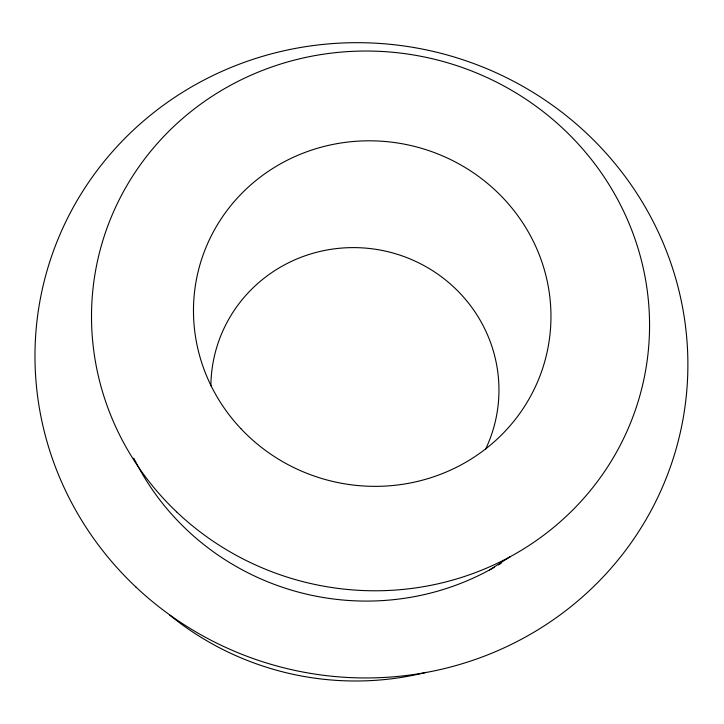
<?xml version="1.0" encoding="UTF-8"?>
<svg xmlns="http://www.w3.org/2000/svg" width="724" height="724" viewBox="0 0 724 724"><rect width="100%" height="100%" fill="white"/><g stroke="black" fill="none" stroke-linecap="round" stroke-linejoin="round"><path stroke-width="1.09" d="M489.551 569.951L510.311 556.647M426.174 672.37A288.677 282.034 13 0 1 169.769 615.147M501.225 563.191A254.857 247.065 13 0 1 498.338 564.946M494.447 567.218A254.857 247.065 13 0 1 133.813 458.147M210.883 385.883A144.212 140.764 13 0 1 386.661 251.409A144.212 140.764 13 0 1 485.469 449.441M136.085 587.191A326.94 317.13 13 0 0 678.659 439.414A326.94 317.13 13 0 0 269.554 54.354A326.94 317.13 13 0 0 136.085 587.191M176.593 511.859A279.536 269.355 13 0 0 641.238 390.589A279.536 269.355 13 0 0 293.763 60.273A279.536 269.355 13 0 0 176.593 511.859M240.839 428.608A179.072 172.43 13 0 0 542.864 367.72A179.072 172.43 13 0 0 332.959 144.42A179.072 172.43 13 0 0 240.839 428.608"/></g></svg>
